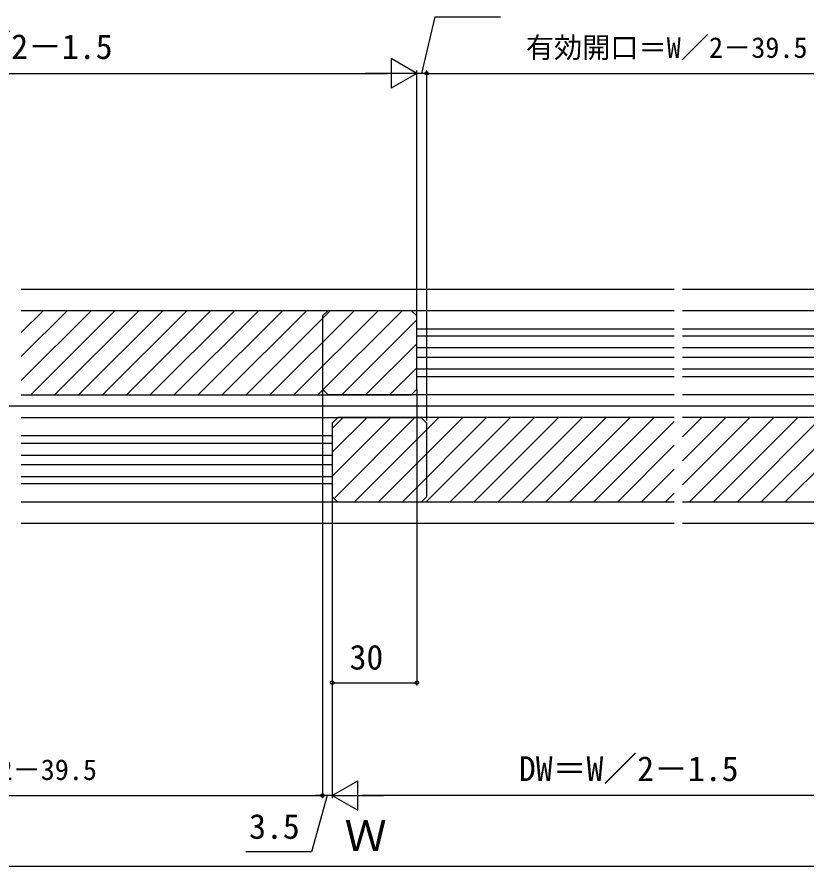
# Model space of a CAD drawing. Units: millimetres, scale not verified. Extents: x -525 to 525, y -783 to 779.
# Drawn here: x -138.3 to 141.5, y -173.7 to 127.3 of the extents above; entities that cross this region are included whole.
import ezdxf
from ezdxf.enums import TextEntityAlignment as Align

# ---------------------------------------------------------------- set-up
doc = ezdxf.new("R2010")
doc.units = ezdxf.units.MM
doc.header["$LTSCALE"] = 4
doc.layers.add('0-5_YKK_12', color=2, linetype='Continuous')
doc.layers.add('0-8_YKK_D', color=6, linetype='Continuous')
doc.styles.add('ＭＳ ゴシック', font='')
doc.styles.get('ＭＳ ゴシック').set_extended_font_data('MS Gothic')

msp = doc.modelspace()

# ---------------------------------------------------------------- linework, layer by layer
at = {"layer": '0-5_YKK_12'}
for p, q in [((-136.807, 30.777), (94.782, 30.777)), ((97.782, 30.777), (220.999, 30.777)), ((-136.807, 23.277), (1.499, 23.277)), ((-136.807, 15.367), (-128.897, 23.277)), ((-136.807, 6.882), (-120.412, 23.277)), ((-136.807, -1.603), (-111.927, 23.277)), ((-133.442, -6.723), (-103.442, 23.277)), ((-124.956, -6.723), (-94.956, 23.277)), ((-116.471, -6.723), (-86.471, 23.277)), ((-107.986, -6.723), (-77.986, 23.277)), ((-99.5, -6.723), (-69.5, 23.277)), ((-91.015, -6.723), (-61.015, 23.277)), ((-82.53, -6.723), (-52.53, 23.277)), ((-74.045, -6.723), (-44.045, 23.277)), ((-65.559, -6.723), (-35.559, 23.277)), ((-57.074, -6.723), (-27.074, 23.277)), ((-48.589, -6.723), (-18.589, 23.277)), ((-40.103, -6.723), (-10.103, 23.277)), ((-31.618, -6.723), (-1.618, 23.277)), ((-30.001, 21.277), (-28.001, 23.277)), ((-30.001, 21.277), (-30.001, -4.723)), ((-28.001, 23.277), (94.782, 23.277)), ((1.499, 23.277), (3.499, 21.277)), ((3.499, -4.723), (3.499, 21.277)), ((97.782, 23.277), (219.999, 23.277)), ((-23.133, -6.723), (3.499, 19.909)), ((3.499, 16.777), (94.782, 16.777)), ((97.782, 16.777), (219.018, 16.777)), ((94.782, 14.177), (3.499, 14.177)), ((218.999, 14.177), (97.782, 14.177)), ((-14.648, -6.723), (3.499, 11.424)), ((94.782, 9.977), (3.499, 9.977)), ((216.787, 9.977), (97.782, 9.977)), ((94.782, 6.577), (3.499, 6.577)), ((216.784, 6.577), (97.782, 6.577)), ((-6.162, -6.723), (3.499, 2.938)), ((94.782, 2.377), (3.499, 2.377)), ((218.999, 2.377), (97.782, 2.377)), ((3.499, -0.223), (94.782, -0.223)), ((97.782, -0.223), (219.018, -0.223)), ((-28.001, -6.723), (-30.001, -4.723)), ((3.499, -4.723), (1.499, -6.723)), ((-136.807, -6.723), (1.499, -6.723)), ((94.782, -6.723), (-28.001, -6.723)), ((219.999, -6.723), (97.782, -6.723)), ((289.499, -10.723), (-326.945, -10.723)), ((-136.807, -14.723), (4.999, -14.723)), ((-26.501, -16.723), (-24.501, -14.723)), ((-26.501, -18.576), (-22.648, -14.723)), ((-26.501, -27.062), (-14.162, -14.723)), ((-26.501, -35.547), (-5.677, -14.723)), ((-25.846, -43.378), (2.808, -14.723)), ((94.782, -14.723), (-24.501, -14.723)), ((-18.706, -44.723), (11.294, -14.723)), ((-10.221, -44.723), (19.779, -14.723)), ((-1.736, -44.723), (28.264, -14.723)), ((4.999, -14.723), (6.999, -16.723)), ((6.749, -44.723), (36.749, -14.723)), ((15.235, -44.723), (45.235, -14.723)), ((23.72, -44.723), (53.72, -14.723)), ((32.205, -44.723), (62.205, -14.723)), ((40.69, -44.723), (70.69, -14.723)), ((49.176, -44.723), (79.176, -14.723)), ((57.661, -44.723), (87.661, -14.723)), ((223.499, -14.723), (97.782, -14.723)), ((97.782, -21.573), (104.632, -14.723)), ((97.782, -30.058), (113.117, -14.723)), ((97.782, -38.543), (121.602, -14.723)), ((100.087, -44.723), (130.087, -14.723)), ((108.573, -44.723), (138.573, -14.723)), ((117.058, -44.723), (147.058, -14.723)), ((125.543, -44.723), (155.543, -14.723)), ((134.029, -44.723), (164.029, -14.723)), ((-26.501, -16.723), (-26.501, -42.723)), ((6.999, -42.723), (6.999, -16.723)), ((66.146, -44.723), (94.782, -16.087)), ((-26.501, -21.223), (-136.807, -21.223)), ((-136.807, -23.823), (-26.501, -23.823)), ((74.632, -44.723), (94.782, -24.573)), ((-136.807, -28.023), (-26.501, -28.023)), ((-136.807, -31.423), (-26.501, -31.423)), ((83.117, -44.723), (94.782, -33.058)), ((-136.807, -35.623), (-26.501, -35.623)), ((-26.501, -38.223), (-136.807, -38.223)), ((91.602, -44.723), (94.782, -41.543)), ((4.999, -44.723), (-136.807, -44.723)), ((-24.501, -44.723), (-26.501, -42.723)), ((94.782, -44.723), (-24.501, -44.723)), ((6.999, -42.723), (4.999, -44.723)), ((223.499, -44.723), (97.782, -44.723)), ((-136.807, -52.223), (94.782, -52.223)), ((97.782, -52.223), (220.999, -52.223))]:
    msp.add_line(p, q, dxfattribs=at)
at = {"layer": '0-8_YKK_D'}
for p, q in [((3.499, 107.277), (-5.594, 112.527)), ((-5.594, 112.527), (-5.594, 102.027)), ((-238.001, 107.277), (-7.001, 107.277)), ((3.499, 107.277), (-14.687, 107.277)), ((3.499, 107.277), (-5.594, 102.027)), ((3.499, 107.277), (0.949, 107.277)), ((3.499, 85.277), (3.499, 108.277)), ((3.499, 21.277), (3.499, 108.277)), ((6.999, 107.277), (3.499, 107.277)), ((6.999, 107.277), (3.499, 107.277)), ((6.999, -15.723), (6.999, 108.277)), ((6.999, 85.277), (6.999, 108.277)), ((6.999, 107.277), (221.999, 107.277)), ((6.999, 107.277), (9.549, 107.277)), ((-30.001, -4.723), (-30.001, -149.723)), ((-30.001, -4.723), (-30.001, -149.723)), ((3.499, -4.723), (3.499, -109.723)), ((-26.501, -42.723), (-26.501, -149.723)), ((-26.501, -42.723), (-26.501, -109.723)), ((-26.501, -43.723), (-26.501, -149.723)), ((-26.501, -108.723), (3.499, -108.723)), ((-26.501, -148.723), (-17.408, -143.473)), ((-17.408, -153.973), (-17.408, -143.473)), ((-245.001, -148.723), (-30.001, -148.723)), ((-30.001, -148.723), (-32.551, -148.723)), ((-26.501, -148.723), (-30.001, -148.723)), ((-26.501, -148.723), (-30.001, -148.723)), ((-26.501, -148.723), (-23.951, -148.723)), ((-26.501, -148.723), (-17.408, -153.973)), ((-26.501, -148.723), (-8.314, -148.723)), ((214.999, -148.723), (-16.001, -148.723)), ((-254.501, -173.723), (231.499, -173.723))]:
    msp.add_line(p, q, dxfattribs=at)
for points in [[(5.249, 107.277), (9.96, 127.277), (33.187, 127.277)], [(-28.251, -148.723), (-33.869, -168.723), (-57.096, -168.723)]]:
    msp.add_lwpolyline(points, dxfattribs=at)
for centre in [(6.999, 107.277), (6.999, 107.277), (-26.501, -108.723), (3.499, -108.723), (-30.001, -148.723), (-30.001, -148.723)]:
    msp.add_circle(centre, 0.637, dxfattribs=at)

# ---------------------------------------------------------------- texts
at = {"layer": '0-8_YKK_D', "style": 'ＭＳ ゴシック'}
for s, height, p in [('DW＝W／2－1.5', 8.798, (-182.296, 109.754)), ('有効開口＝W／2－39.5', 7.331, (42.141, 110.584)), ('30', 8.798, (-20.365, -106.723)), ('有効開口＝W／2－39.5', 7.331, (-209.859, -145.416)), ('DW＝W／2－1.5', 8.798, (39.704, -146.246)), ('3.5', 8.798, (-55.983, -166.723)), ('Ｗ', 11, (-22.154, -171.723))]:
    msp.add_text(s, height=height, dxfattribs=at).set_placement(p, align=Align.BOTTOM_LEFT)

doc.saveas('drawing.dxf')
